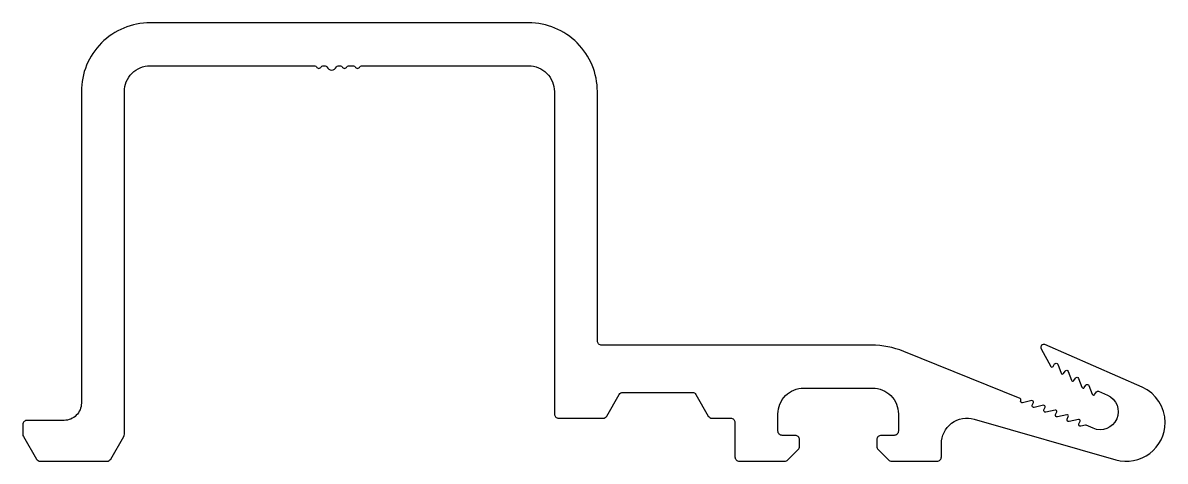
# Model space of a CAD drawing. Extents: x 470 to 603, y 491 to 542.
import ezdxf

# ---------------------------------------------------------------- set-up
doc = ezdxf.new("R2010")
doc.units = 0
doc.layers.get('0').update_dxf_attribs({"linetype": 'CONTINUOUS'})

msp = doc.modelspace()

# ---------------------------------------------------------------- linework, layer by layer
at = {"linetype": 'CONTINUOUS'}
msp.add_lwpolyline([(570.77, 490.92), (576.07, 490.92, 0.414214), (576.57, 491.42), (576.57, 492.93, -0.498582), (580.39, 495.81), (596.85, 491.09, 0.498582), (602.59, 495.42), (602.59, 495.43, 0.297668), (599.92, 499.51), (588.61, 504.48, 0.715165), (588.17, 504), (589.29, 501.95, 0.562241), (589.55, 501.94), (589.74, 502.23, -0.606815), (590.09, 502.19), (590.49, 501.15, 0.606815), (590.76, 501.12), (590.95, 501.41, -0.606815), (591.3, 501.37), (591.7, 500.33, 0.606815), (591.97, 500.3), (592.16, 500.59, -0.606815), (592.51, 500.55), (592.91, 499.51, 0.606815), (593.18, 499.48), (593.37, 499.77, -0.606815), (593.72, 499.73), (594.12, 498.7, 0.606815), (594.39, 498.67), (594.6, 498.99, -0.36234), (594.85, 499.06), (595.88, 498.6, -0.997385), (594.2, 494.75), (593.41, 495.09, 0.160146), (593.32, 495.1), (592.78, 494.98, -0.606815), (592.55, 495.25), (592.69, 495.57, 0.606815), (592.51, 495.77), (591.43, 495.52, -0.606815), (591.2, 495.79), (591.33, 496.12, 0.606825), (591.16, 496.32), (590.08, 496.07, -0.606825), (589.85, 496.34), (589.98, 496.67, 0.606825), (589.81, 496.87), (588.72, 496.62, -0.606825), (588.49, 496.89), (588.62, 497.21, 0.606825), (588.45, 497.42), (587.37, 497.17, -0.606825), (587.14, 497.44), (587.27, 497.76, 0.606825), (587.1, 497.96), (586.02, 497.71, -0.606825), (585.79, 497.98), (585.8, 498.03, 0.414214), (585.72, 498.22), (572.19, 503.69, 0.096289), (568.44, 504.42), (537.07, 504.42, -0.414214), (536.57, 504.92), (536.57, 533.92, 0.414214), (528.57, 541.92), (484.57, 541.92, 0.414214), (476.57, 533.92), (476.57, 497.67, -0.414214), (474.57, 495.67), (470.27, 495.67, 0.414214), (469.77, 495.17), (469.77, 494.05, 0.131652), (469.83, 493.8), (471.36, 491.17, 0.267949), (471.79, 490.92), (479.55, 490.92, 0.267949), (479.98, 491.17), (481.5, 493.8, 0.131652), (481.57, 494.05), (481.57, 533.92, -0.414214), (484.57, 536.92), (503.72, 536.92, -0.298217), (503.9, 536.8, 0.654654), (504.45, 536.8, -0.298217), (504.63, 536.92), (504.93, 536.92, -0.305615), (505.12, 536.79, 0.6742), (506.23, 536.79, -0.305615), (506.42, 536.92), (506.72, 536.92, -0.298217), (506.9, 536.8, 0.654654), (507.45, 536.8, -0.298217), (507.63, 536.92), (508.22, 536.92, -0.298217), (508.4, 536.8, 0.654654), (508.95, 536.8, -0.298217), (509.13, 536.92), (528.57, 536.92, -0.414214), (531.57, 533.92), (531.57, 496.42, 0.414214), (532.07, 495.92), (537.23, 495.92, 0.267949), (537.66, 496.17), (539.11, 498.67, -0.267949), (539.54, 498.92), (547.6, 498.92, -0.267949), (548.03, 498.67), (549.47, 496.17, 0.267949), (549.91, 495.92), (552.07, 495.92, -0.414214), (552.57, 495.42), (552.57, 491.42, 0.414214), (553.07, 490.92), (558.36, 490.92, 0.198912), (558.71, 491.07), (559.92, 492.27, 0.198912), (560.07, 492.63), (560.07, 493.42, 0.414214), (559.57, 493.92), (558.07, 493.92, -0.414214), (557.57, 494.42), (557.57, 496.42, -0.414214), (560.57, 499.42), (568.57, 499.42, -0.414214), (571.57, 496.42), (571.57, 494.42, -0.414214), (571.07, 493.92), (569.57, 493.92, 0.414214), (569.07, 493.42), (569.07, 492.63, 0.198912), (569.21, 492.27), (570.42, 491.07, 0.198912)], format="xyb", close=True, dxfattribs=at)

doc.saveas('drawing.dxf')
